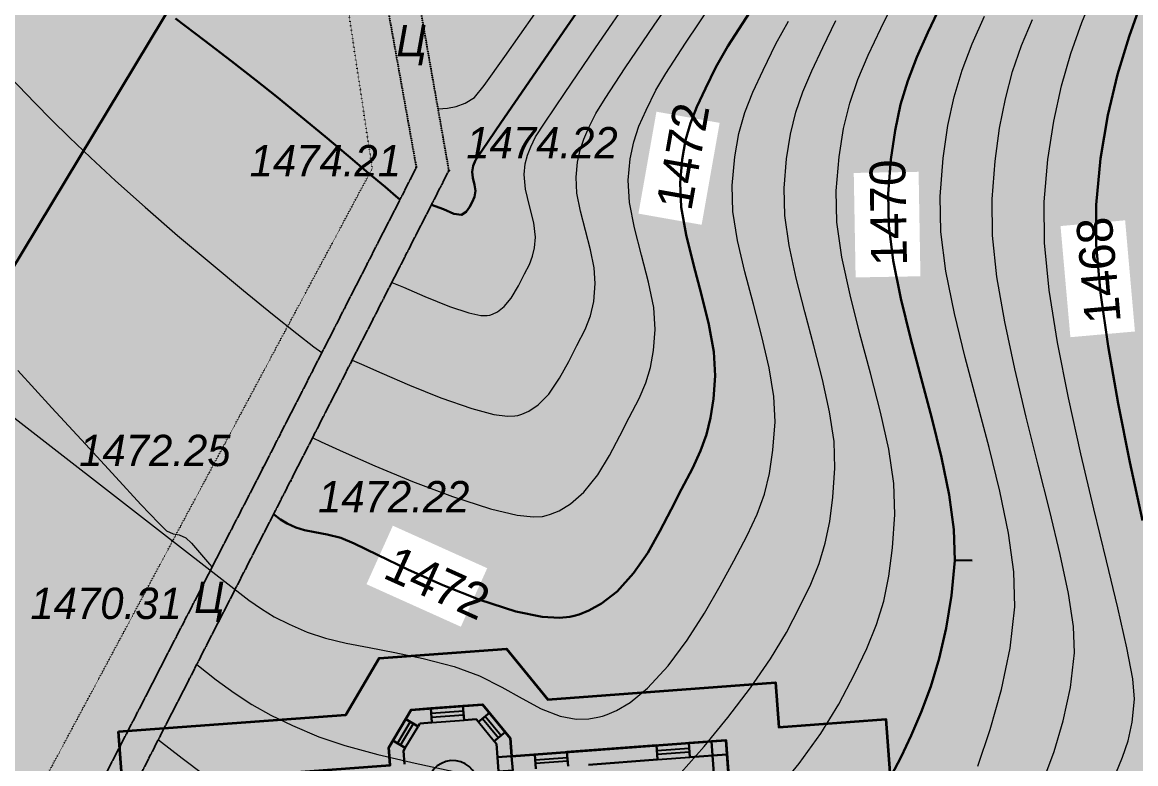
# Model space of a CAD drawing. Header units: millimetres. Extents: x 474337 to 1180020, y 4124662 to 4776603.
# Drawn here: x 732042 to 763140, y 4318936 to 4339647 of the extents above; entities that cross this region are included whole.
import ezdxf

# ---------------------------------------------------------------- set-up
doc = ezdxf.new("R2010")
doc.units = ezdxf.units.MM
doc.header["$PDMODE"] = 32
doc.header["$PDSIZE"] = 0.33
for name, pattern in [('Д_ТРОТ_ТРУБА', [3, 1.5, -1.5]), ('ДОРОГИ_СТРОЯЩ', [9, 8, -1]), ('РА_КОНТУРЫ', [1.5, 0, -1.5])]:
    doc.linetypes.add(name, pattern=pattern)
for name, color, linetype in [('(004) Точки рельефа', 7, 'Continuous'), ('(025) Дорога', 7, 'Continuous'), ('(031) Горизонтали', 42, 'Continuous'), ('(037) Контуры', 7, 'Continuous')]:
    doc.layers.add(name, color=color, linetype=linetype)
doc.layers.add('(032) Горизонтали утолщенные', color=32, linetype='Continuous', lineweight=30)
doc.layers.add('(042) Бергштрих11', color=32, linetype='Continuous', lineweight=30)
doc.styles.add('BM-431', font='')
doc.styles.add('D-431', font='')
doc.styles.add('P-131', font='')
doc.styles.get('BM-431').set_extended_font_data('Bm431', italic=True)
doc.styles.get('D-431').set_extended_font_data('D431', italic=True)
doc.styles.get('P-131').set_extended_font_data('P131')

# ---------------------------------------------------------------- blocks, each defined once
blk = doc.blocks.new('ftsriukj')
h = blk.add_hatch(color=256)
h.dxf.hatch_style = 1
h.paths.add_polyline_path([(400, 17000), (0, 17000), (0, 16800), (400, 16800)])
h.paths.add_polyline_path([(200, 16800), (0, 16800), (0, 16600), (200, 16600)])
h.paths.add_polyline_path([(400, 16800), (200, 16800), (200, 16600), (400, 16600)])
h = blk.add_hatch(color=256)
h.dxf.hatch_style = 1
h.paths.add_polyline_path([(6400, 17000), (6000, 17000), (6000, 16800), (6400, 16800)])
h.paths.add_polyline_path([(6200, 16800), (6000, 16800), (6000, 16600), (6200, 16600)])
h.paths.add_polyline_path([(6400, 16800), (6200, 16800), (6200, 16600), (6400, 16600)])
at = {"lineweight": 30}
for p, q in [((-2473, 18253), (-2300, 18500)), ((-1750, 18500), (-2300, 18500)), ((-1750, 18500), (-1750, 18100)), ((-850, 18500), (-300, 18500)), ((-850, 18500), (-850, 18100)), ((-127, 18253), (-300, 18500)), ((-2145, 18024), (-2473, 18253)), ((-2145, 18024), (-2092, 18100)), ((-2092, 18100), (-1750, 18100)), ((-508, 18100), (-850, 18100)), ((-455, 18024), (-508, 18100)), ((-455, 18024), (-127, 18253)), ((-3000, 17500), (-2874, 17680)), ((-3000, 17000), (-3000, 17500)), ((-2547, 17450), (-2874, 17680)), ((-2600, 17374), (-2547, 17450)), ((-53, 17450), (274, 17680)), ((0, 17374), (-53, 17450)), ((400, 17500), (274, 17680)), ((400, 17000), (400, 17500)), ((-2600, 17000), (-2600, 17374)), ((0, 17000), (0, 17374)), ((0, 17000), (1050, 17000)), ((1050, 16600), (1050, 17000)), ((1950, 17000), (4460, 17000)), ((1950, 16600), (1950, 17000)), ((4460, 16600), (4460, 17000)), ((5360, 17000), (6400, 17000)), ((5360, 16600), (5360, 17000)), ((2520, 16600), (4460, 16600)), ((5360, 16600), (6400, 16600)), ((6000, 16600), (6000, 14770)), ((6400, 16600), (6400, 14770))]:
    blk.add_line(p, q, dxfattribs=at)
for p, q in [((-850, 18500), (-1750, 18500)), ((-850, 18350), (-1750, 18350)), ((-2473, 18253), (-2874, 17680)), ((-2350, 18167), (-2751, 17594)), ((-2669, 17536), (-2268, 18110)), ((-1750, 18250), (-850, 18250)), ((-1750, 18100), (-850, 18100)), ((-332, 18110), (69, 17536)), ((-250, 18167), (151, 17594)), ((-127, 18253), (274, 17680)), ((-2547, 17450), (-2145, 18024)), ((-455, 18024), (-53, 17450)), ((1050, 17000), (1950, 17000)), ((1050, 16850), (1950, 16850)), ((4460, 17000), (5360, 17000)), ((4460, 16850), (5360, 16850)), ((1050, 16750), (1950, 16750)), ((4460, 16750), (5360, 16750)), ((4460, 16600), (5360, 16600))]:
    blk.add_line(p, q)
for points in [[(0, 17000), (400, 17000), (400, 16600), (0, 16600)], [(6000, 17000), (6400, 17000), (6400, 16600), (6000, 16600)]]:
    blk.add_lwpolyline(points, close=True, dxfattribs=at)
blk.add_arc((-1300, 16300), 700, 0, 180)

msp = doc.modelspace()

# ---------------------------------------------------------------- hatches: boundary and pattern name
at = {"lineweight": 30, "true_color": 0xababab}
h = msp.add_hatch(color=253, dxfattribs=at)
h.dxf.hatch_style = 1
edge = h.paths.add_edge_path()
edge.add_arc((846630, 4561555), 73175, 338.95055, 346.7582, ccw=False)
edge.add_line((914922, 4535273), (911663, 4528011))
edge.add_arc((846808, 4561435), 72961, 318.90504, 332.73521, ccw=False)
edge.add_arc((899642, 4515568), 3000, 224.5229, 315.8135, ccw=False)
edge.add_line((897503, 4513464), (864463, 4551254))
edge.add_line((864463, 4551254), (860836, 4549325))
edge.add_line((860836, 4549325), (895608, 4509554))
edge.add_arc((893205, 4507758), 3000, -36.0724, 36.7572, ccw=False)
edge.add_line((895629, 4505992), (866171, 4470218))
edge.add_arc((864010, 4472299), 3000, 225.8075, 316.0821, ccw=False)
edge.add_line((861919, 4470148), (818734, 4519541))
edge.add_line((818734, 4519541), (818452, 4519193))
edge.add_line((818452, 4519193), (816394, 4516141))
edge.add_line((816394, 4516141), (860071, 4466185))
edge.add_arc((857596, 4464489), 3000, -32.4344, 34.4299, ccw=False)
edge.add_line((860128, 4462880), (845305, 4444879))
edge.add_arc((842989, 4446786), 3000, 225, 320.5299, ccw=False)
edge.add_line((840868, 4444664), (817571, 4467961))
edge.add_arc((816157, 4466547), 2000, 45, 105.7638)
edge.add_line((815614, 4468472), (810446, 4467013))
edge.add_line((810446, 4467013), (808272, 4474712))
edge.add_line((808272, 4474712), (794799, 4470909))
edge.add_line((794799, 4470909), (796972, 4463210))
edge.add_line((796972, 4463210), (797663, 4464444))
edge.add_line((797663, 4464444), (796033, 4470218))
edge.add_line((796033, 4470218), (807582, 4473478))
edge.add_line((807582, 4473478), (809212, 4467704))
edge.add_line((809212, 4467704), (797663, 4464444))
edge.add_line((797663, 4464444), (796972, 4463210))
edge.add_line((796972, 4463210), (752899, 4450768))
edge.add_line((752899, 4450768), (744213, 4442082))
edge.add_line((744213, 4442082), (810151, 4460695))
edge.add_line((810151, 4460695), (811102, 4457327))
edge.add_line((811102, 4457327), (813027, 4457870))
edge.add_line((813027, 4457870), (812076, 4461239))
edge.add_line((812076, 4461239), (813858, 4461742))
edge.add_arc((814402, 4459817), 2000, 45, 105.7638, ccw=False)
edge.add_line((815816, 4461231), (837447, 4439600))
edge.add_arc((835326, 4437479), 3000, -39.4701, 45, ccw=False)
edge.add_line((837641, 4435572), (825729, 4421106))
edge.add_line((825729, 4421106), (817128, 4418678))
edge.add_line((817128, 4418678), (813751, 4430643))
edge.add_line((813751, 4430643), (813489, 4430465))
edge.add_line((813489, 4430465), (810217, 4429542))
edge.add_line((810217, 4429542), (809782, 4431081))
edge.add_line((809782, 4431081), (794846, 4426865))
edge.add_line((794846, 4426865), (795368, 4425016))
edge.add_arc((793960, 4410569), 14516, 77.9187, 84.4334, ccw=False)
edge.add_line((796998, 4424763), (796697, 4425829))
edge.add_line((796697, 4425829), (809901, 4429556))
edge.add_line((809901, 4429556), (813077, 4418307))
edge.add_arc((813584, 4435582), 17282, 232.8228, 268.3162, ccw=False)
edge.add_arc((793960, 4410569), 14516, 50.7638, 84.4334)
edge.add_line((795368, 4425016), (795349, 4425010))
edge.add_line((795349, 4425010), (795386, 4424877))
edge.add_line((795386, 4424877), (792249, 4423992))
edge.add_line((792249, 4423992), (792241, 4424020))
edge.add_line((792241, 4424020), (788391, 4422934))
edge.add_line((788391, 4422934), (788399, 4422905))
edge.add_line((788399, 4422905), (785262, 4422019))
edge.add_line((785262, 4422019), (785224, 4422153))
edge.add_line((785224, 4422153), (785205, 4422147))
edge.add_arc((793960, 4410569), 14516, 127.0942, 160.7638)
edge.add_arc((764153, 4421628), 17282, 303.2114, 338.7046, ccw=False)
edge.add_line((773619, 4407169), (770443, 4418418))
edge.add_line((770443, 4418418), (783647, 4422145))
edge.add_line((783647, 4422145), (783948, 4421079))
edge.add_arc((793960, 4410569), 14516, 127.0942, 133.6088, ccw=False)
edge.add_line((785205, 4422147), (784683, 4423996))
edge.add_line((784683, 4423996), (760700, 4417226))
edge.add_line((760700, 4417226), (759885, 4420113))
edge.add_line((759885, 4420113), (757961, 4419570))
edge.add_line((757961, 4419570), (756222, 4425729))
edge.add_line((756222, 4425729), (758147, 4426273))
edge.add_line((758147, 4426273), (756625, 4431662))
edge.add_line((756625, 4431662), (754701, 4431119))
edge.add_line((754701, 4431119), (752962, 4437278))
edge.add_line((752962, 4437278), (754887, 4437821))
edge.add_line((754887, 4437821), (754343, 4439746))
edge.add_line((754343, 4439746), (757760, 4440711))
edge.add_line((757760, 4440711), (757040, 4443261))
edge.add_line((757040, 4443261), (762429, 4444782))
edge.add_line((762429, 4444782), (763149, 4442232))
edge.add_line((763149, 4442232), (812472, 4456155))
edge.add_line((812472, 4456155), (813246, 4453412))
edge.add_line((813246, 4453412), (815796, 4454132))
edge.add_line((815796, 4454132), (816557, 4451438))
edge.add_line((816557, 4451438), (816846, 4451519))
edge.add_line((816846, 4451519), (817484, 4449257))
edge.add_line((817484, 4449257), (816570, 4448999))
edge.add_line((816570, 4448999), (818309, 4442840))
edge.add_line((818309, 4442840), (816384, 4442297))
edge.add_line((816384, 4442297), (818829, 4433635))
edge.add_line((818829, 4433635), (813054, 4432005))
edge.add_line((813054, 4432005), (813489, 4430465))
edge.add_line((813489, 4430465), (813751, 4430643))
edge.add_line((813751, 4430643), (822605, 4433142))
edge.add_line((822605, 4433142), (815433, 4458550))
edge.add_line((815433, 4458550), (811102, 4457327))
edge.add_line((811102, 4457327), (764185, 4444083))
edge.add_line((764185, 4444083), (763600, 4446152))
edge.add_line((763600, 4446152), (749983, 4442308))
edge.add_line((749983, 4442308), (757740, 4414832))
edge.add_line((757740, 4414832), (766594, 4417331))
edge.add_line((766594, 4417331), (769971, 4405366))
edge.add_line((769971, 4405366), (755467, 4401266))
edge.add_arc((757861, 4391958), 9611, 104.4217, 160.5835)
edge.add_line((748796, 4395153), (732354, 4346129))
edge.add_arc((729465, 4346937), 3000, 217.13, 344.3655, ccw=False)
edge.add_line((727073, 4345126), (704536, 4370904))
edge.add_line((704536, 4370904), (709806, 4375511))
edge.add_line((709806, 4375511), (707173, 4378522))
edge.add_line((707173, 4378522), (703409, 4375231))
edge.add_line((703409, 4375231), (700484, 4378577))
edge.add_line((700484, 4378577), (694461, 4373311))
edge.add_line((694461, 4373311), (698147, 4369095))
edge.add_line((698147, 4369095), (692877, 4364488))
edge.add_line((692877, 4364488), (695510, 4361477))
edge.add_line((695510, 4361477), (702286, 4367401))
edge.add_line((702286, 4367401), (726650, 4339533))
edge.add_arc((724261, 4337719), 3000, -25.6066, 37.2074, ccw=False)
edge.add_line((726966, 4336422), (703051, 4296775))
edge.add_arc((700608, 4298516), 3000, 284.004, 324.5226, ccw=False)
edge.add_arc((702314, 4289686), 6000, 99.4004, 114.7492)
edge.add_arc((698821, 4297970), 3000, 225.2666, 289.0719, ccw=False)
edge.add_line((696710, 4295839), (659800, 4338056))
edge.add_line((659800, 4338056), (662811, 4340688))
edge.add_line((662811, 4340688), (658354, 4345786))
edge.add_line((658354, 4345786), (652332, 4340521))
edge.add_line((652332, 4340521), (696718, 4289752))
edge.add_arc((694232, 4287990), 3047, -22.6604, 35.3267, ccw=False)
edge.add_line((697044, 4286817), (694123, 4282038))
edge.add_line((694123, 4282038), (683636, 4279308))
edge.add_line((683636, 4279308), (676831, 4275960))
edge.add_line((676831, 4275960), (665093, 4272980))
edge.add_line((665093, 4272980), (665247, 4271892))
edge.add_line((665247, 4271892), (652756, 4270586))
edge.add_line((652756, 4270586), (647043, 4269815))
edge.add_line((647043, 4269815), (646667, 4270703))
edge.add_line((646667, 4270703), (639481, 4269737))
edge.add_line((639481, 4269737), (640340, 4263755))
edge.add_line((640340, 4263755), (648547, 4264617))
edge.add_line((648547, 4264617), (669846, 4269535))
edge.add_line((669846, 4269535), (686295, 4271847))
edge.add_line((686295, 4271847), (694953, 4272300))
edge.add_line((694953, 4272300), (703359, 4278482))
edge.add_arc((704876, 4281071), 3000, 110.7792, 239.6422, ccw=False)
edge.add_arc((702314, 4289686), 6000, 284.4559, 323.9166)
edge.add_arc((709490, 4284259), 3000, 104.1085, 140.8735, ccw=False)
edge.add_line((708759, 4287168), (730309, 4291510))
edge.add_line((730309, 4291510), (737602, 4291510))
edge.add_line((737602, 4291510), (745207, 4292082))
edge.add_line((745207, 4292082), (744853, 4300533))
edge.add_line((744853, 4300533), (748184, 4300782))
edge.add_line((748184, 4300782), (748139, 4301380))
edge.add_line((748139, 4301380), (752527, 4301708))
edge.add_line((752527, 4301708), (752229, 4305697))
edge.add_line((752229, 4305697), (757215, 4306069))
edge.add_line((757215, 4306069), (756161, 4320184))
edge.add_line((756161, 4320184), (753169, 4319961))
edge.add_line((753169, 4319961), (751692, 4319595))
edge.add_line((751692, 4319595), (751785, 4318354))
edge.add_line((751785, 4318354), (754777, 4318577))
edge.add_line((754777, 4318577), (755560, 4308096))
edge.add_line((755560, 4308096), (752566, 4307873))
edge.add_line((752566, 4307873), (752616, 4307230))
edge.add_line((752616, 4307230), (750622, 4307081))
edge.add_line((750622, 4307081), (750920, 4303092))
edge.add_line((750920, 4303092), (746532, 4302764))
edge.add_line((746532, 4302764), (746577, 4302166))
edge.add_line((746577, 4302166), (743984, 4301972))
edge.add_line((743984, 4301972), (743939, 4302570))
edge.add_line((743939, 4302570), (739551, 4302242))
edge.add_line((739551, 4302242), (739253, 4306231))
edge.add_line((739253, 4306231), (737259, 4306082))
edge.add_line((737259, 4306082), (736335, 4318448))
edge.add_line((736335, 4318448), (742318, 4318895))
edge.add_line((742318, 4318895), (742281, 4319394))
edge.add_line((742281, 4319394), (742905, 4320443))
edge.add_line((742905, 4320443), (744899, 4320592))
edge.add_line((744899, 4320592), (745672, 4319647))
edge.add_line((745672, 4319647), (745709, 4319148))
edge.add_line((745709, 4319148), (751692, 4319595))
edge.add_line((751692, 4319595), (753169, 4319961))
edge.add_line((753169, 4319961), (753076, 4321203))
edge.add_line((753076, 4321203), (746725, 4320728))
edge.add_line((746725, 4320728), (745566, 4322146))
edge.add_line((745566, 4322146), (742014, 4321881))
edge.add_line((742014, 4321881), (741079, 4320306))
edge.add_line((741079, 4320306), (734727, 4319832))
edge.add_line((734727, 4319832), (736178, 4300410))
edge.add_line((736178, 4300410), (731830, 4300020))
edge.add_line((731830, 4300020), (732178, 4296180))
edge.add_line((732178, 4296180), (712868, 4292077))
edge.add_arc((712518, 4295056), 3000, 152.4555, 276.6998, ccw=False)
edge.add_line((709858, 4296443), (728947, 4328090))
edge.add_line((728947, 4328090), (737248, 4341852))
edge.add_line((737248, 4341852), (754628, 4393186))
edge.add_arc((757551, 4392511), 3000, 103.3857, 167.0003, ccw=False)
edge.add_line((756856, 4395429), (776555, 4400990))
edge.add_line((776555, 4400990), (778608, 4401569))
edge.add_line((778608, 4401569), (785073, 4403394))
edge.add_arc((793330, 4412799), 12516, 228.7168, 342.8108)
edge.add_line((805287, 4409101), (811751, 4410925))
edge.add_line((811751, 4410925), (813805, 4411505))
edge.add_line((813805, 4411505), (828712, 4415713))
edge.add_arc((829328, 4412777), 3000, 38.6211, 101.8582, ccw=False)
edge.add_line((831672, 4414650), (881499, 4357658))
edge.add_arc((879138, 4355808), 3000, -88.4843, 38.0734, ccw=False)
edge.add_line((879217, 4352809), (891486, 4356908))
edge.add_arc((889489, 4359147), 3000, 217.5619, 311.7461, ccw=False)
edge.add_line((887111, 4357318), (833941, 4418132))
edge.add_arc((836368, 4419896), 3000, 146.8801, 216.0119, ccw=False)
edge.add_line((833855, 4421535), (863339, 4457341))
edge.add_arc((865574, 4455339), 3000, 44.3167, 138.1476, ccw=False)
edge.add_line((867721, 4457435), (923483, 4393654))
edge.add_line((923483, 4393654), (925932, 4396930))
edge.add_line((925932, 4396930), (869568, 4461398))
edge.add_arc((871998, 4463158), 3000, 145.9955, 215.9097, ccw=False)
edge.add_line((869511, 4464836), (899025, 4500676))
edge.add_arc((901198, 4498608), 3000, 44.0403, 136.4148, ccw=False)
edge.add_line((903354, 4500694), (933899, 4465758))
edge.add_arc((931511, 4463941), 3000, 0.9579, 37.2764, ccw=False)
edge.add_line((934511, 4463991), (931120, 4398983))
edge.add_arc((928120, 4398983), 3000, -136.8264, 0, ccw=False)
edge.add_line((925932, 4396930), (923483, 4393654))
edge.add_arc((921083, 4391854), 3000, -38.3059, 36.865, ccw=False)
edge.add_line((923437, 4389995), (891486, 4356908))
edge.add_line((891486, 4356908), (879217, 4352809))
edge.add_line((879217, 4352809), (814888, 4352574))
edge.add_line((814888, 4352574), (813746, 4353711))
edge.add_line((813746, 4353711), (817312, 4357291))
edge.add_line((817312, 4357291), (816782, 4359168))
edge.add_line((816782, 4359168), (812542, 4354911))
edge.add_line((812542, 4354911), (810569, 4356876))
edge.add_line((810569, 4356876), (808967, 4356778))
edge.add_line((808967, 4356778), (813194, 4352568))
edge.add_line((813194, 4352568), (796664, 4352507))
edge.add_arc((796894, 4343510), 9000, 91.4667, 154.1763)
edge.add_line((788793, 4347431), (783940, 4335881))
edge.add_line((783940, 4335881), (772511, 4291780))
edge.add_arc((728781, 4294253), 43799, 325.1348, 356.7639, ccw=False)
edge.add_line((764719, 4269215), (758526, 4257901))
edge.add_line((758526, 4257901), (750513, 4251709))
edge.add_line((750513, 4251709), (749940, 4251152))
edge.add_line((749940, 4251152), (747140, 4251095))
edge.add_line((747140, 4251095), (741078, 4252609))
edge.add_line((741078, 4252609), (738521, 4253544))
edge.add_line((738521, 4253544), (734561, 4255492))
edge.add_line((734561, 4255492), (728743, 4260608))
edge.add_line((728743, 4260608), (731893, 4264483))
edge.add_line((731893, 4264483), (726481, 4268647))
edge.add_line((726481, 4268647), (726181, 4268299))
edge.add_line((726181, 4268299), (714482, 4278402))
edge.add_line((714482, 4278402), (710244, 4275551))
edge.add_line((710244, 4275551), (703359, 4278482))
edge.add_line((703359, 4278482), (694953, 4272300))
edge.add_line((694953, 4272300), (698655, 4271846))
edge.add_line((698655, 4271846), (700577, 4271258))
edge.add_line((700577, 4271258), (705283, 4268756))
edge.add_line((705283, 4268756), (725662, 4253949))
edge.add_line((725662, 4253949), (730039, 4249089))
edge.add_line((730039, 4249089), (733169, 4246730))
edge.add_line((733169, 4246730), (742012, 4244851))
edge.add_line((742012, 4244851), (746646, 4244199))
edge.add_line((746646, 4244199), (747370, 4244225))
edge.add_line((747370, 4244225), (761633, 4255247))
edge.add_line((761633, 4255247), (768126, 4267110))
edge.add_arc((728781, 4294253), 47799, 325.3989, 356.2796)
edge.add_line((776480, 4291151), (787739, 4334598))
edge.add_line((787739, 4334598), (792434, 4345769))
edge.add_arc((796894, 4343510), 5000, 91.8962, 153.1405, ccw=False)
edge.add_line((796729, 4348507), (889261, 4348846))
edge.add_line((889261, 4348846), (934962, 4396171))
edge.add_line((934962, 4396171), (940611, 4503952))
edge.add_arc((933611, 4503957), 7000, 359.9657, 395.1615)
edge.add_line((939334, 4507988), (937696, 4510161))
edge.add_line((937696, 4510161), (941689, 4513170))
edge.add_line((941689, 4513170), (934467, 4522754))
edge.add_line((934467, 4522754), (930474, 4519745))
edge.add_line((930474, 4519745), (926903, 4524484))
edge.add_line((926903, 4524484), (922525, 4523647))
edge.add_line((922525, 4523647), (936092, 4505642))
edge.add_arc((933611, 4503957), 3000, 1.5308, 34.1915, ccw=False)
edge.add_line((936610, 4504037), (935234, 4477793))
edge.add_arc((932269, 4478250), 3000, 224.1493, 351.2398, ccw=False)
edge.add_line((930117, 4476160), (905225, 4504632))
edge.add_arc((907637, 4506416), 3000, 141.5212, 216.4928, ccw=False)
edge.add_line((905288, 4508282), (917989, 4523706))
edge.add_arc((920231, 4521713), 3000, 40.1218, 138.3797, ccw=False)
edge.add_line((922525, 4523647), (926903, 4524484))
edge.add_arc((929486, 4526009), 3000, 136.9754, 210.5573, ccw=False)
edge.add_arc((922275, 4533630), 7500, 311.9949, 332.1855)
edge.add_line((928908, 4530131), (917859, 4544794))
at = {"lineweight": 30}
h = msp.add_hatch(color=74, dxfattribs=at)
h.dxf.hatch_style = 1
edge = h.paths.add_edge_path()
edge.add_line((791143, 4380058), (787513, 4392917))
edge.add_arc((793330, 4412799), 20716, 214.9498, 253.6907, ccw=False)
edge.add_line((776351, 4400932), (756617, 4395362))
edge.add_arc((757551, 4392511), 3000, 108.1418, 155.5912)
edge.add_line((754819, 4393751), (752012, 4385461))
edge.add_line((752012, 4385461), (763424, 4383523))
edge.add_line((763424, 4383523), (762064, 4384467))
edge.add_line((762064, 4384467), (762682, 4388109))
edge.add_line((762682, 4388109), (764278, 4388551))
edge.add_line((764278, 4388551), (780447, 4385806))
edge.add_line((780447, 4385806), (779325, 4379201))
edge.add_line((779325, 4379201), (781297, 4378866))
edge.add_line((781297, 4378866), (780184, 4372310))
edge.add_line((780184, 4372310), (779950, 4370930))
edge.add_line((779950, 4370930), (779372, 4367528))
edge.add_line((779372, 4367528), (775034, 4368265))
edge.add_line((775034, 4368265), (775101, 4368659))
edge.add_line((775101, 4368659), (764016, 4370541))
edge.add_line((764016, 4370541), (765040, 4376569))
edge.add_line((765040, 4376569), (763900, 4377360))
edge.add_line((763900, 4377360), (764234, 4379329))
edge.add_line((764234, 4379329), (750713, 4381624))
edge.add_line((750713, 4381624), (743444, 4360154))
edge.add_line((743444, 4360154), (759008, 4357511))
edge.add_line((759008, 4357511), (757647, 4358455))
edge.add_line((757647, 4358455), (758266, 4362097))
edge.add_line((758266, 4362097), (759862, 4362539))
edge.add_line((759862, 4362539), (776031, 4359794))
edge.add_line((776031, 4359794), (774909, 4353189))
edge.add_line((774909, 4353189), (776881, 4352854))
edge.add_line((776881, 4352854), (775768, 4346298))
edge.add_line((775768, 4346298), (775534, 4344918))
edge.add_line((775534, 4344918), (774956, 4341516))
edge.add_line((774956, 4341516), (770618, 4342253))
edge.add_line((770618, 4342253), (770685, 4342647))
edge.add_line((770685, 4342647), (759600, 4344529))
edge.add_line((759600, 4344529), (760624, 4350557))
edge.add_line((760624, 4350557), (759484, 4351348))
edge.add_line((759484, 4351348), (759818, 4353316))
edge.add_line((759818, 4353316), (742145, 4356317))
edge.add_line((742145, 4356317), (737248, 4341852))
edge.add_line((737248, 4341852), (709858, 4296443))
edge.add_arc((712518, 4295056), 3000, 152.4555, 276.6998)
edge.add_line((712868, 4292077), (732178, 4296180))
edge.add_line((732178, 4296180), (731830, 4300020))
edge.add_line((731830, 4300020), (736178, 4300410))
edge.add_line((736178, 4300410), (734727, 4319832))
edge.add_line((734727, 4319832), (741079, 4320306))
edge.add_line((741079, 4320306), (742014, 4321881))
edge.add_line((742014, 4321881), (745566, 4322146))
edge.add_line((745566, 4322146), (746725, 4320728))
edge.add_line((746725, 4320728), (753076, 4321203))
edge.add_line((753076, 4321203), (753169, 4319961))
edge.add_line((753169, 4319961), (756161, 4320184))
edge.add_line((756161, 4320184), (757215, 4306069))
edge.add_line((757215, 4306069), (752229, 4305697))
edge.add_line((752229, 4305697), (752527, 4301708))
edge.add_line((752527, 4301708), (748139, 4301380))
edge.add_line((748139, 4301380), (748184, 4300782))
edge.add_line((748184, 4300782), (744857, 4300533))
edge.add_line((744857, 4300533), (745208, 4292082))
edge.add_line((745208, 4292082), (746926, 4269947))
edge.add_line((746926, 4269947), (751349, 4269079))
edge.add_line((751349, 4269079), (753119, 4271029))
edge.add_line((753119, 4271029), (753932, 4274133))
edge.add_line((753932, 4274133), (753820, 4274189))
edge.add_line((753820, 4274189), (755767, 4280410))
edge.add_line((755767, 4280410), (762026, 4293875))
edge.add_line((762026, 4293875), (762927, 4294986))
edge.add_line((762927, 4294986), (763792, 4295462))
edge.add_line((763792, 4295462), (764488, 4295429))
edge.add_line((764488, 4295429), (767708, 4293450))
edge.add_line((767708, 4293450), (770598, 4290687))
edge.add_line((770598, 4290687), (770845, 4289929))
edge.add_line((770845, 4289929), (772277, 4289102))
edge.add_line((772277, 4289102), (772511, 4291780))
edge.add_line((772511, 4291780), (779230, 4317708))
edge.add_line((779230, 4317708), (783940, 4335881))
edge.add_line((783940, 4335881), (788793, 4347431))
edge.add_arc((796894, 4343510), 9000, 91.4667, 154.1763, ccw=False)
edge.add_line((796664, 4352507), (798918, 4352515))
edge.add_line((798918, 4352515), (791143, 4380058))
h = msp.add_hatch(color=21, dxfattribs=at)
h.dxf.hatch_style = 1
h.paths.add_polyline_path([(754777, 4318577), (751785, 4318354), (751692, 4319595), (745709, 4319148), (745672, 4319647), (744899, 4320592), (742905, 4320443), (742281, 4319394), (742318, 4318895), (736335, 4318448), (737259, 4306082), (739253, 4306231), (739551, 4302242), (743939, 4302570), (743984, 4301972), (746577, 4302166), (746532, 4302764), (750920, 4303092), (750622, 4307081), (752616, 4307230), (752568, 4307873), (755560, 4308096)])

# ---------------------------------------------------------------- linework, layer by layer
at = {"layer": '(004) Точки рельефа', "linetype": 'ByBlock', "lineweight": -2}
for p in [(743046, 4335593, 1472699), (743961, 4335504, 1472711), (738765, 4327203, 1470738), (739539, 4326836, 1470712)]:
    msp.add_point(p, dxfattribs=at)
at = {"layer": '(025) Дорога', "linetype": 'Д_ТРОТ_ТРУБА', "flags": 128}
for points, elevation in [([(740337, 4380079), (735462, 4367117), (735929, 4362442), (739103, 4357271), (740429, 4350164), (743046, 4335593), (738765, 4327203), (733668, 4317283)], 1477538), ([(734501, 4316975), (739539, 4326836), (743961, 4335504), (741380, 4350152), (739973, 4357702), (736795, 4362701), (736272, 4366979), (741123, 4379771)], 1468363)]:
    msp.add_lwpolyline(points, dxfattribs=dict(at, elevation=elevation))
at = {"layer": '(031) Горизонтали', "color": 42, "linetype": 'Continuous', "lineweight": 0}
for points, elevation in [([(729558, 4340289), (730206, 4339643), (730878, 4338967), (731442, 4338387), (731934, 4337875), (732393, 4337397), (732856, 4336924), (733360, 4336424), (733943, 4335866), (734642, 4335219), (735471, 4334480), (736381, 4333695), (737315, 4332907), (738219, 4332159), (739035, 4331493), (739709, 4330953), (740185, 4330582), (740407, 4330421)], 1471490), ([(743657, 4337230), (743915, 4337251), (744164, 4337296), (744412, 4337386), (744672, 4337543), (744940, 4337879), (745522, 4338690), (746353, 4339881)], 1472990), ([(758728, 4318870), (759075, 4319896), (759388, 4321011), (759629, 4322168), (759759, 4323321), (759735, 4324293), (759587, 4325377), (759346, 4326545), (759043, 4327769), (758709, 4329024), (758376, 4330280), (758076, 4331511), (757838, 4332690), (757695, 4333789), (757677, 4334780), (757765, 4335848), (757894, 4336761), (758068, 4337566), (758293, 4338312), (758573, 4339045), (758915, 4339815)], 1467990), ([(731914, 4329917), (732870, 4328876), (733804, 4327859), (734655, 4326936), (735358, 4326178), (735852, 4325656), (736071, 4325439), (736257, 4325359), (736425, 4325327), (736611, 4325248), (736769, 4325099), (736989, 4324840), (737268, 4324511), (737341, 4324432)], 1469990), ([(736918, 4321706), (737462, 4321281), (737960, 4320917), (738453, 4320595), (738983, 4320296), (739593, 4320000), (740323, 4319690), (741051, 4319443), (741975, 4319193), (743016, 4318949), (744097, 4318716)], 1469490), ([(735846, 4319607), (735846, 4319607), (736509, 4319088), (737117, 4318634), (737708, 4318230), (738319, 4317858), (738987, 4317501), (739750, 4317143), (740644, 4316766), (741558, 4316439), (742559, 4316144), (743596, 4315883), (744616, 4315659), (745566, 4315473), (746392, 4315327), (747044, 4315222), (747312, 4315184)], 1468990)]:
    msp.add_lwpolyline(points, dxfattribs=dict(at, elevation=elevation))
at = {"layer": '(032) Горизонтали утолщенные', "color": 32, "linetype": 'Continuous', "lineweight": 30, "elevation": 1472490}
for points in [[(743472, 4334546), (743807, 4334426), (744096, 4334300), (744309, 4334267), (744444, 4334351), (744537, 4334483), (744607, 4334619), (744676, 4334771), (744701, 4334934), (744677, 4335103), (744626, 4335298), (744603, 4335470), (744632, 4335636), (744702, 4335792), (744897, 4336083), (745411, 4336837), (746188, 4337971), (747169, 4339400), (748296, 4341041)], [(736326, 4339753), (737127, 4339139), (737882, 4338558), (738563, 4338029), (739141, 4337570), (739819, 4337016), (740500, 4336453), (741145, 4335915), (741716, 4335436), (742173, 4335051), (742477, 4334794), (742590, 4334699)]]:
    msp.add_lwpolyline(points, dxfattribs=at)
at = {"layer": '(037) Контуры', "linetype": 'РА_КОНТУРЫ', "ltscale": 0.5, "elevation": 1458557, "flags": 128}
msp.add_lwpolyline([(706974, 4379272), (666634, 4349914), (650603, 4344012), (637803, 4335351), (637803, 4335351), (651425, 4327388), (672618, 4323144), (701596, 4320037), (725121, 4309105), (732517, 4318208), (741818, 4335563), (738962, 4354479), (715583, 4372928)], close=True, dxfattribs=at)
at = {"layer": '(042) Бергштрих11', "color": 32, "linetype": 'Continuous', "lineweight": 30}
msp.add_line((758069, 4324620, 1468490), (758569, 4324614, 1468490), dxfattribs=at)
at = {"lineweight": 30}
msp.add_line((709858, 4296443, 1453958), (737248, 4341852, 1472686), dxfattribs=at)
at = {"lineweight": 35, "elevation": 1466997}
for points in [[(734727, 4319832), (741079, 4320306), (742014, 4321881), (745566, 4322146), (746725, 4320728), (753076, 4321203), (753169, 4319961), (756161, 4320184), (757215, 4306069), (752229, 4305697), (752527, 4301708), (748139, 4301380), (748184, 4300782), (742600, 4300364), (736217, 4299888)], [(736335, 4318448), (742318, 4318895), (742281, 4319394), (742905, 4320443), (744899, 4320592), (745672, 4319647), (745709, 4319148), (751692, 4319595), (751785, 4318354), (754777, 4318577), (755560, 4308096), (752568, 4307873), (752616, 4307230), (750622, 4307081), (750920, 4303092), (746532, 4302764), (746577, 4302166), (743984, 4301972), (743939, 4302570), (739551, 4302242), (739253, 4306231), (737259, 4306082)]]:
    msp.add_lwpolyline(points, close=True, dxfattribs=at)

# ---------------------------------------------------------------- block references
at = {"color": 1, "lineweight": 35, "rotation": 4.272414316894844}
msp.add_blockref('ftsriukj', (746577, 4302166, 1466997), dxfattribs=at)

# ---------------------------------------------------------------- texts
at = {"layer": '(004) Точки рельефа', "linetype": 'ByBlock', "char_height": 875, "attachment_point": 4, "rotation": 0, "style": 'D-431'}
for s, insert in [('1474.22', (744443, 4336283, 1472711)), ('1474.21', (738391, 4335779, 1472699)), ('1472.25', (733630, 4327681, 1470738)), ('1472.22', (740302, 4326396, 1470712)), ('1470.31', (732268, 4323410, 1468800))]:
    msp.add_mtext(s, dxfattribs=dict(at, insert=insert))
at = {"layer": '(025) Дорога', "linetype": 'ДОРОГИ_СТРОЯЩ', "style": 'BM-431'}
for p in [(742489, 4338694, 1477538), (736843, 4323150, -1510)]:
    msp.add_text('Ц', height=875, dxfattribs=at).set_placement(p)

# ---------------------------------------------------------------- next in the draw order: wipeouts: each hides what was drawn before it
for points, z in [([(751016, 4333990), (751519, 4336837), (749754, 4337149), (749251, 4334302)], 1470490), ([(757127, 4332552), (757076, 4335470), (755265, 4335438), (755317, 4332520)], 1468490), ([(763118, 4331010), (762844, 4334115), (761040, 4333955), (761315, 4330850)], 1466490), ([(741656, 4323950), (744292, 4322763), (745028, 4324398), (742392, 4325585)], 1470490)]:
    msp.add_wipeout(points).translate(0, 0, z).dxf.layer = '(032) Горизонтали утолщенные'

# ---------------------------------------------------------------- next in the draw order: linework, layer by layer
at = {"layer": '(031) Горизонтали', "color": 42, "linetype": 'Continuous', "lineweight": 0}
for points, elevation in [([(683559, 4366117), (738372, 4323509), (738722, 4323261), (739081, 4323042), (739494, 4322833), (740002, 4322614), (740512, 4322445), (741089, 4322307), (741735, 4322180), (742452, 4322042), (743240, 4321872), (744102, 4321650), (744816, 4321390), (745439, 4321077), (746001, 4320755), (746532, 4320469), (747064, 4320262), (747509, 4320184), (747865, 4320192), (748117, 4320234), (748248, 4320267), (748380, 4320309), (748640, 4320419), (749020, 4320646), (749507, 4321046), (750080, 4321670), (750612, 4322386), (751098, 4323146), (751535, 4323902), (751920, 4324606), (752288, 4325309), (752567, 4325910), (752771, 4326470), (752913, 4327046), (753007, 4327697), (753066, 4328482), (753037, 4329193), (752903, 4329999), (752700, 4330868), (752461, 4331769), (752224, 4332673), (752022, 4333547), (751891, 4334362), (751866, 4335087), (751939, 4335886), (752055, 4336543), (752221, 4337122), (752444, 4337690), (752732, 4338310), (753090, 4339048), (753445, 4339674)], 1469990), ([(741260, 4330210), (741260, 4330210), (741516, 4330099), (742085, 4329844), (742859, 4329507), (743733, 4329156), (744599, 4328856), (745216, 4328695), (745598, 4328644), (745801, 4328650), (745885, 4328667), (745991, 4328701), (746188, 4328788), (746450, 4328964), (746747, 4329262), (747051, 4329702), (747304, 4330169), (747532, 4330614), (747765, 4331068), (747914, 4331450), (748001, 4331849), (748047, 4332353), (748018, 4332789), (747915, 4333291), (747775, 4333828), (747636, 4334367), (747534, 4334874), (747508, 4335317), (747550, 4335739), (747620, 4336077), (747724, 4336382), (747868, 4336704), (748057, 4337094), (748319, 4337521), (748885, 4338375), (749694, 4339568), (750682, 4341013)], 1471490), ([(742366, 4332378), (742694, 4332246), (743281, 4331988), (743977, 4331705), (744511, 4331529), (744849, 4331459), (745026, 4331454), (745097, 4331467), (745175, 4331492), (745317, 4331562), (745500, 4331704), (745700, 4331944), (745900, 4332285), (746070, 4332617), (746207, 4332885), (746295, 4333110), (746347, 4333346), (746374, 4333644), (746330, 4334046), (746213, 4334515), (746097, 4334986), (746056, 4335394), (746089, 4335696), (746150, 4335933), (746245, 4336163), (746380, 4336443), (746624, 4336825), (747205, 4337688), (748055, 4338936), (749107, 4340470)], 1471990), ([(762588, 4318666), (762773, 4319121), (762926, 4319578), (763039, 4320098), (763105, 4320740), (763059, 4321305), (762895, 4322174), (762642, 4323292), (762324, 4324605), (761971, 4326057), (761607, 4327594), (761261, 4329161), (760958, 4330702), (760726, 4332164), (760592, 4333490), (760582, 4334627), (760688, 4335814), (760852, 4336889), (761067, 4337870), (761330, 4338779), (761634, 4339637), (761974, 4340462)], 1466990), ([(740154, 4328042), (740388, 4327932), (741002, 4327650), (741890, 4327257), (742944, 4326819), (744056, 4326397), (745120, 4326055), (745864, 4325883), (746323, 4325833), (746570, 4325845), (746672, 4325867), (746797, 4325906), (747033, 4326004), (747352, 4326195), (747723, 4326520), (748113, 4327006), (748441, 4327545), (748728, 4328093), (748995, 4328611), (749267, 4329136), (749461, 4329579), (749591, 4330005), (749672, 4330478), (749720, 4331063), (749680, 4331677), (749535, 4332385), (749337, 4333142), (749141, 4333901), (748998, 4334616), (748961, 4335240), (749019, 4335835), (749118, 4336311), (749266, 4336741), (749469, 4337196), (749735, 4337746), (750015, 4338217), (750566, 4339061), (751332, 4340200)], 1470990), ([(753068, 4318123), (753737, 4318947), (754346, 4319785), (754845, 4320601), (755284, 4321435), (755632, 4322159), (755900, 4322824), (756101, 4323480), (756245, 4324178), (756345, 4324968), (756412, 4325902), (756385, 4326759), (756240, 4327722), (756012, 4328760), (755733, 4329846), (755438, 4330948), (755161, 4332037), (754934, 4333084), (754794, 4334060), (754772, 4334934), (754854, 4335885), (754978, 4336683), (755151, 4337385), (755378, 4338046), (755665, 4338724), (756019, 4339473), (756445, 4340350)], 1468990), ([(750442, 4318691), (751087, 4319419), (751748, 4320223), (752380, 4321055), (752939, 4321865), (753382, 4322603), (753763, 4323325), (754064, 4323952), (754296, 4324528), (754469, 4325096), (754594, 4325700), (754681, 4326384), (754739, 4327192), (754716, 4327934), (754590, 4328767), (754392, 4329667), (754151, 4330606), (753896, 4331560), (753656, 4332503), (753460, 4333409), (753338, 4334254), (753319, 4335010), (753390, 4335834), (753498, 4336525), (753647, 4337132), (753844, 4337705), (754092, 4338291), (754399, 4338940), (754767, 4339699)], 1469490), ([(760573, 4318508), (760858, 4319279), (761118, 4320138), (761321, 4321062), (761432, 4322030), (761402, 4322766), (761260, 4323695), (761032, 4324782), (760743, 4325989), (760418, 4327279), (760083, 4328615), (759762, 4329962), (759481, 4331280), (759265, 4332535), (759140, 4333688), (759130, 4334704), (759215, 4335765), (759337, 4336689), (759499, 4337512), (759703, 4338268), (759953, 4338995), (760253, 4339726)], 1467490)]:
    msp.add_lwpolyline(points, dxfattribs=dict(at, elevation=elevation))
at = {"layer": '(032) Горизонтали утолщенные', "color": 32, "linetype": 'Continuous', "lineweight": 30}
for points, elevation in [([(756307, 4318598), (756586, 4319132), (756871, 4319725), (757150, 4320378), (757414, 4321095), (757650, 4321875), (757848, 4322720), (757997, 4323631), (758086, 4324611), (758064, 4325481), (757932, 4326449), (757717, 4327494), (757446, 4328589), (757147, 4329710), (756850, 4330833), (756581, 4331934), (756368, 4332988), (756240, 4333970), (756224, 4334857), (756303, 4335812), (756418, 4336628), (756574, 4337348), (756775, 4338014), (757026, 4338670), (757331, 4339359), (757695, 4340121)], 1468490), ([(763329, 4325732), (762975, 4327359), (762647, 4328999), (762367, 4330596), (762157, 4332091), (762039, 4333428), (762035, 4334550), (762159, 4335838), (762363, 4337048), (762633, 4338184), (762954, 4339249), (763312, 4340245)], 1466490), ([(739063, 4325904), (739063, 4325904), (739252, 4325761), (739438, 4325648), (739681, 4325538), (739924, 4325464), (740214, 4325405), (740553, 4325338), (740942, 4325242), (741313, 4325084), (741963, 4324771), (742814, 4324363), (743792, 4323923), (744822, 4323511), (745827, 4323190), (746562, 4323040), (747048, 4323011), (747332, 4323038), (747460, 4323067), (747599, 4323109), (747862, 4323214), (748224, 4323414), (748654, 4323750), (749115, 4324257), (749509, 4324830), (749853, 4325435), (750163, 4326039), (750457, 4326609), (750758, 4327182), (750985, 4327673), (751152, 4328130), (751268, 4328600), (751344, 4329132), (751393, 4329773), (751358, 4330443), (751217, 4331209), (751012, 4332033), (750787, 4332878), (750583, 4333707), (750444, 4334481), (750414, 4335164), (750473, 4335816), (750568, 4336352), (750703, 4336825), (750886, 4337288), (751120, 4337794), (751412, 4338397), (751750, 4338977), (752365, 4339928)], 1470490)]:
    msp.add_lwpolyline(points, dxfattribs=dict(at, elevation=elevation))

# ---------------------------------------------------------------- next in the draw order: texts
at = {"layer": '(032) Горизонтали утолщенные', "style": 'P-131'}
for s, rotation, p in [('1472', 79.983, (750724, 4334350, 1470490)), ('1470', 91.0123, (756753, 4332849, 1468490)), ('1468', 95.0457, (762725, 4331280, 1466490)), ('1472', 335.7608, (742077, 4324145, 1470490))]:
    msp.add_text(s, height=1000, rotation=rotation, dxfattribs=at).set_placement(p)

doc.saveas('drawing.dxf')
